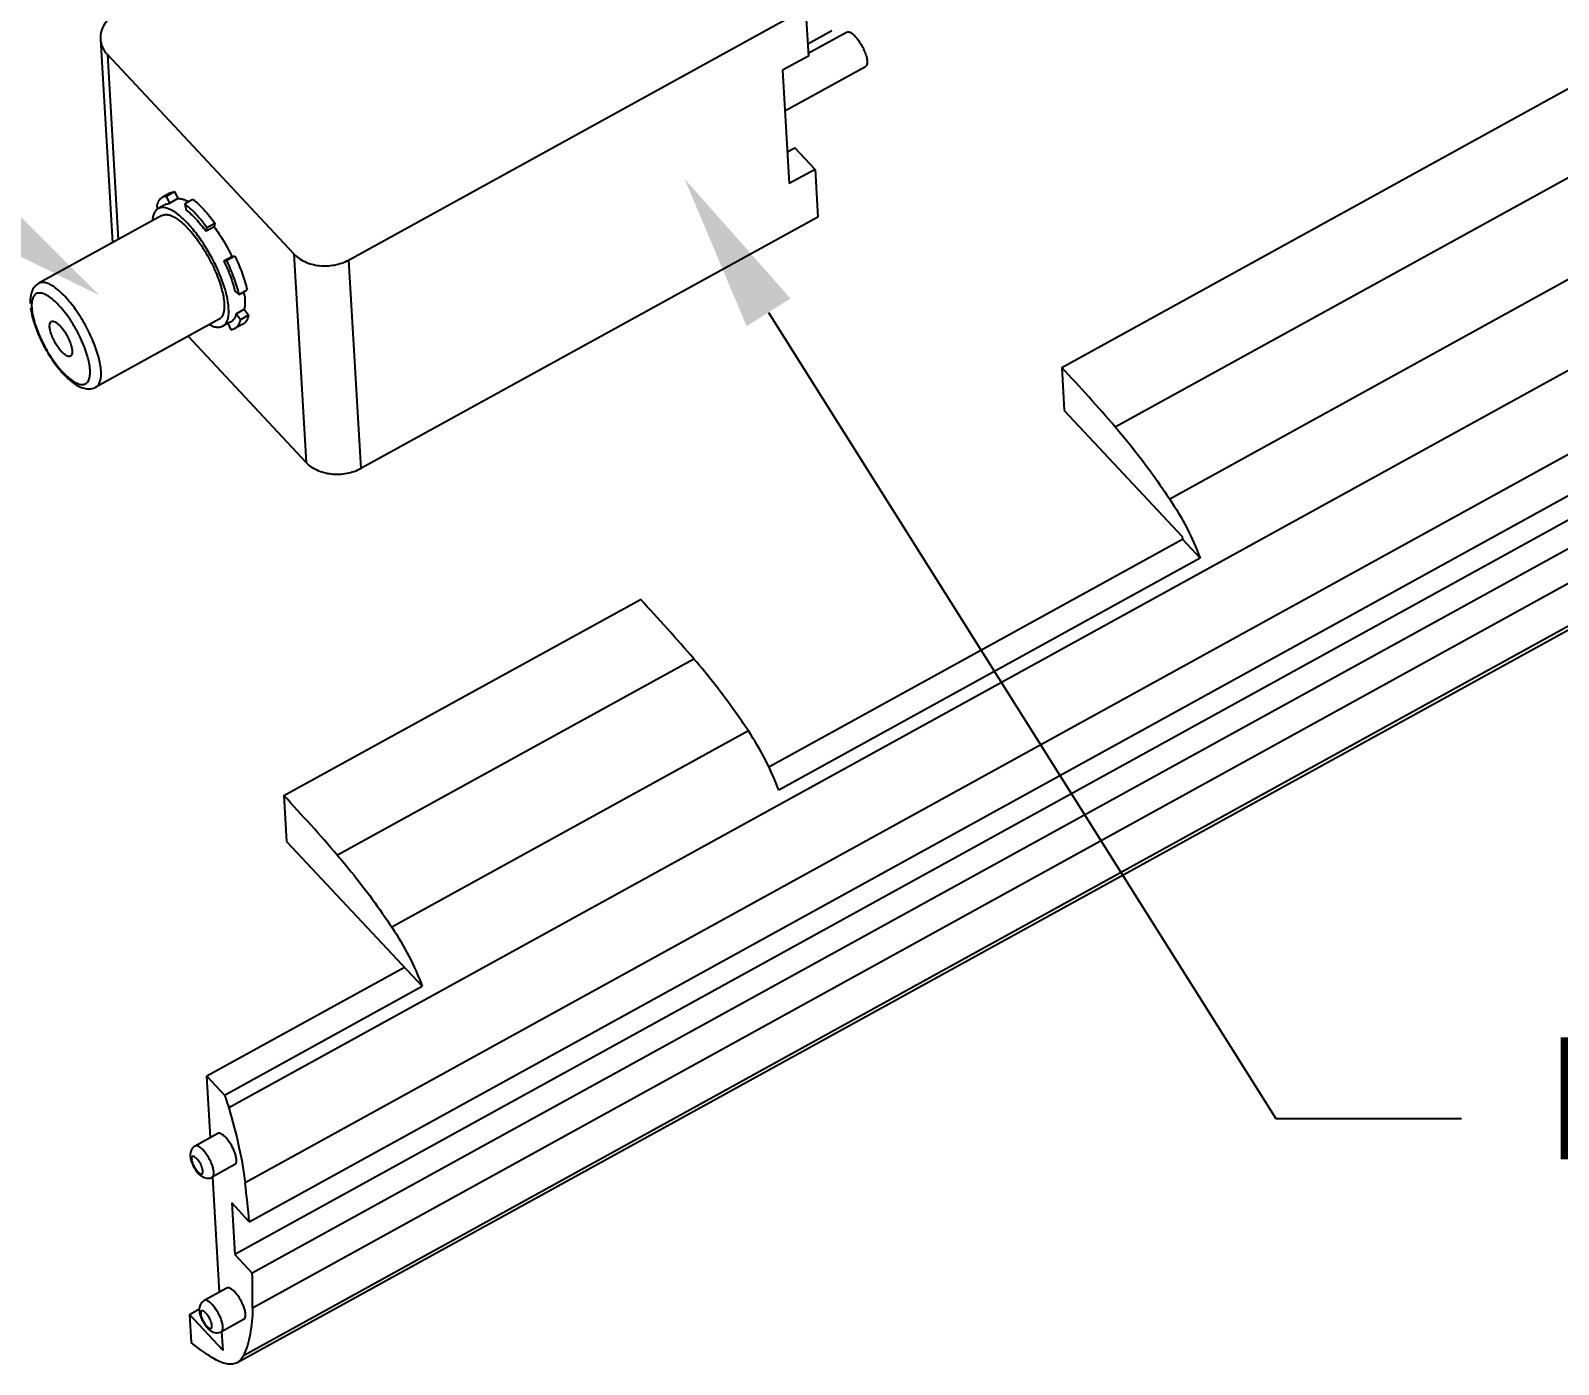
# Model space of a CAD drawing. Header units: millimetres. Extents: x 1514 to 2054, y 119 to 530.
# Drawn here: x 1752.68 to 1791.4, y 275.57 to 309.35 of the extents above; entities that cross this region are included whole.
import ezdxf
from ezdxf import colors
from ezdxf.entities.mleader import LeaderData, LeaderLine
from ezdxf.math import Vec2, Vec3

# ---------------------------------------------------------------- set-up
doc = ezdxf.new("R2010")
doc.units = ezdxf.units.MM
doc.header["$LTSCALE"] = 30.734
doc.layers.get('0').update_dxf_attribs({"linetype": 'CONTINUOUS'})
doc.styles.get("Standard").update_dxf_attribs({"font": 'SIMPLEX.SHX', "width": 0.75})

msp = doc.modelspace()

# ---------------------------------------------------------------- linework, layer by layer
at = {"color": 7}
for p, q in [((1778.814, 300.822), (1805.099, 315.286)), ((1806.456, 313.774), (1780.171, 299.31)), ((1807.834, 311.952), (1781.549, 297.488)), ((1808.711, 310.133), (1757.702, 282.064)), ((1760.739, 303.542), (1772.321, 309.915)), ((1772.321, 309.915), (1772.392, 308.708)), ((1754.448, 309.14), (1754.753, 303.977)), ((1772.374, 309.017), (1772.985, 309.353)), ((1772.387, 308.784), (1773.356, 309.317)), ((1754.625, 308.747), (1754.902, 304.059)), ((1759.348, 303.698), (1754.625, 308.747)), ((1772.392, 308.708), (1771.735, 308.347)), ((1771.735, 308.347), (1771.904, 305.476)), ((1771.795, 307.317), (1773.839, 308.441)), ((1809.127, 308.231), (1758.118, 280.162)), ((1758.221, 279.18), (1809.23, 307.249)), ((1808.861, 306.42), (1757.853, 278.351)), ((1771.857, 306.279), (1772.049, 306.385)), ((1772.561, 305.837), (1772.049, 306.385)), ((1809.307, 305.944), (1758.298, 277.875)), ((1772.561, 305.837), (1771.904, 305.476)), ((1772.561, 305.837), (1772.632, 304.63)), ((1756.227, 305.245), (1756.021, 305.132)), ((1756.121, 305.161), (1756.021, 305.132)), ((1756.121, 305.161), (1756.326, 305.274)), ((1756.207, 304.983), (1756.121, 305.161)), ((1756.227, 305.245), (1756.326, 305.274)), ((1756.326, 305.274), (1756.412, 305.096)), ((1755.874, 304.905), (1755.917, 304.847)), ((1756.118, 304.957), (1755.912, 304.844)), ((1756.002, 304.87), (1755.912, 304.844)), ((1756.118, 304.957), (1756.207, 304.983)), ((1756.412, 305.096), (1756.207, 304.983)), ((1756.792, 305.077), (1756.587, 304.964)), ((1756.587, 304.964), (1756.624, 304.806)), ((1809.314, 305.064), (1758.305, 276.995)), ((1756.009, 304.669), (1752.888, 302.951)), ((1757.33, 304.384), (1757.125, 304.271)), ((1757.147, 304.366), (1757.352, 304.479)), ((1757.352, 304.479), (1757.33, 304.384)), ((1772.632, 304.63), (1761.051, 298.257)), ((1757.125, 304.271), (1757.147, 304.366)), ((1757.575, 303.52), (1757.78, 303.633)), ((1757.856, 303.64), (1757.65, 303.527)), ((1757.78, 303.633), (1757.856, 303.64)), ((1757.916, 275.611), (1808.925, 303.68)), ((1809.081, 303.856), (1758.072, 275.787)), ((1759.348, 303.698), (1759.66, 298.414)), ((1757.65, 303.527), (1757.575, 303.52)), ((1760.739, 303.542), (1761.051, 298.257)), ((1757.855, 302.756), (1757.963, 302.672)), ((1757.963, 302.672), (1758.168, 302.785)), ((1757.889, 302.181), (1758.094, 302.294)), ((1758.001, 302.03), (1757.889, 302.181)), ((1758.206, 302.143), (1758.001, 302.03)), ((1758.094, 302.294), (1758.206, 302.143)), ((1757.455, 302.04), (1754.334, 300.323)), ((1757.462, 301.839), (1757.552, 301.865)), ((1757.757, 301.978), (1757.552, 301.865)), ((1757.674, 301.938), (1757.754, 301.774)), ((1757.754, 301.774), (1757.853, 301.803)), ((1758.059, 301.916), (1757.853, 301.803)), ((1759.66, 298.414), (1756.671, 301.609)), ((1754.187, 300.732), (1754.186, 300.756)), ((1778.814, 300.822), (1778.879, 299.729)), ((1778.879, 299.729), (1781.867, 296.536)), ((1771.387, 290.702), (1781.87, 296.471)), ((1781.867, 296.536), (1781.87, 296.471)), ((1781.87, 296.471), (1782.318, 295.992)), ((1782.318, 295.992), (1771.64, 290.116)), ((1759.101, 289.974), (1768.136, 294.946)), ((1769.493, 293.434), (1760.458, 288.462)), ((1770.871, 291.612), (1761.836, 286.64)), ((1759.101, 289.974), (1759.169, 288.816)), ((1759.169, 288.816), (1762.604, 285.144)), ((1762.157, 285.623), (1757.146, 282.865)), ((1757.594, 282.387), (1762.604, 285.144)), ((1757.146, 282.865), (1757.594, 282.387)), ((1757.238, 281.313), (1757.146, 282.865)), ((1757.425, 281.416), (1756.85, 281.099)), ((1757.859, 280.627), (1757.284, 280.311)), ((1757.469, 277.398), (1757.297, 280.312)), ((1758.221, 279.18), (1757.776, 279.656)), ((1757.776, 279.656), (1757.853, 278.351)), ((1757.853, 278.351), (1758.298, 277.875)), ((1757.656, 277.501), (1757.081, 277.185)), ((1756.703, 276.829), (1756.96, 276.971)), ((1757.556, 275.917), (1756.703, 276.829)), ((1756.703, 276.829), (1756.745, 276.119)), ((1758.09, 276.713), (1757.515, 276.396)), ((1757.556, 275.917), (1757.528, 276.397))]:
    msp.add_line(p, q, dxfattribs=at)
for centre, radius, start, end in [((1756.461, 304.768), 0.602, 165.4127, 166.8981), ((1756.012, 304.663), 0.206, 118.8069, 122.167), ((1756.23, 304.216), 0.921, 60.5207, 61.1071), ((1753.425, 302.395), 0.72, 175.8956, 178.2098), ((1756.181, 302.404), 1.935, 7.1971, 9.8481), ((1753.566, 302.392), 0.861, 178.2562, 182.0875), ((1753.573, 302.392), 0.868, 182.0722, 183.0644), ((1753.959, 302.411), 1.254, 183.0126, 183.3799), ((1753.312, 300.656), 1.154, 2.0267, 3.3861), ((1741.173, 265.685), 51.492, 40.7685, 43.029), ((1729.613, 259.018), 52.678, 40.7939, 43.0036), ((1721.46, 254.837), 51.492, 40.7685, 43.029), ((1757.601, 280.999), 0.897, 202.4757, 211.9413), ((1730.416, 276.766), 27.909, 4.9614, 6.989), ((1738.531, 277.276), 19.776, 359.1848, 1.7344), ((1757.832, 277.085), 0.897, 202.4757, 211.9413)]:
    msp.add_arc(centre, radius, start, end, dxfattribs=at)
for points, knots in [([(1754.878, 309.807), (1754.811, 309.771), (1754.688, 309.686), (1754.546, 309.522), (1754.459, 309.337), (1754.445, 309.204), (1754.448, 309.14)], [0, 0, 0, 0, 0.274494, 0.530695, 0.77035, 1, 1, 1, 1]), ([(1754.448, 309.14), (1754.453, 309.069), (1754.489, 308.924), (1754.574, 308.802), (1754.625, 308.747)], [0, 0, 0, 0, 0.487107, 1, 1, 1, 1]), ([(1773.356, 309.317), (1773.397, 309.34), (1773.495, 309.289), (1773.585, 309.202), (1773.673, 309.092), (1773.752, 308.965), (1773.818, 308.83), (1773.863, 308.699), (1773.88, 308.614), (1773.882, 308.575)], [0, 0, 0, 0, 0.144613, 0.265646, 0.41196, 0.571955, 0.732043, 0.878597, 1, 1, 1, 1]), ([(1773.882, 308.575), (1773.883, 308.559), (1773.884, 308.513), (1773.867, 308.457), (1773.839, 308.441)], [0, 0, 0, 0, 0.329477, 1, 1, 1, 1]), ([(1755.828, 304.76), (1755.822, 304.752), (1755.802, 304.714), (1755.788, 304.673), (1755.781, 304.64)], [0, 0, 0, 0, 0.230913, 1, 1, 1, 1]), ([(1755.902, 304.838), (1755.895, 304.833), (1755.865, 304.812), (1755.842, 304.784), (1755.828, 304.76)], [0, 0, 0, 0, 0.240742, 1, 1, 1, 1]), ([(1756.021, 305.132), (1755.986, 305.113), (1755.921, 305.049), (1755.89, 304.966), (1755.878, 304.92)], [0, 0, 0, 0, 0.456602, 1, 1, 1, 1]), ([(1756.418, 304.693), (1756.348, 304.748), (1756.221, 304.833), (1756.066, 304.875), (1756.002, 304.87)], [0, 0, 0, 0, 0.578438, 1, 1, 1, 1]), ([(1756.412, 305.096), (1756.422, 305.097), (1756.463, 305.098), (1756.504, 305.091), (1756.534, 305.082)], [0, 0, 0, 0, 0.231763, 1, 1, 1, 1]), ([(1756.534, 305.082), (1756.545, 305.079), (1756.594, 305.063), (1756.64, 305.042), (1756.675, 305.023)], [0, 0, 0, 0, 0.230369, 1, 1, 1, 1]), ([(1757.147, 304.366), (1757.059, 304.484), (1756.885, 304.697), (1756.686, 304.887), (1756.587, 304.964)], [0, 0, 0, 0, 0.539558, 1, 1, 1, 1]), ([(1756.624, 304.806), (1756.713, 304.737), (1756.891, 304.567), (1757.046, 304.377), (1757.125, 304.271)], [0, 0, 0, 0, 0.460441, 1, 1, 1, 1]), ([(1756.792, 305.077), (1756.892, 305), (1757.091, 304.81), (1757.264, 304.597), (1757.352, 304.479)], [0, 0, 0, 0, 0.460442, 1, 1, 1, 1]), ([(1755.781, 304.64), (1755.779, 304.633), (1755.772, 304.6), (1755.768, 304.566), (1755.766, 304.541)], [0, 0, 0, 0, 0.236968, 1, 1, 1, 1]), ([(1756.009, 304.669), (1756.033, 304.682), (1756.093, 304.698), (1756.193, 304.685), (1756.304, 304.639), (1756.423, 304.564), (1756.55, 304.459), (1756.734, 304.277), (1756.957, 303.995), (1757.195, 303.612), (1757.392, 303.206), (1757.529, 302.815), (1757.579, 302.559), (1757.586, 302.442)], [0, 0, 0, 0, 0.02865, 0.061757, 0.102003, 0.150384, 0.206852, 0.27073, 0.416034, 0.574929, 0.733904, 0.879441, 1, 1, 1, 1]), ([(1756.919, 304.158), (1756.841, 304.264), (1756.685, 304.454), (1756.507, 304.624), (1756.418, 304.693)], [0, 0, 0, 0, 0.539558, 1, 1, 1, 1]), ([(1757.33, 304.384), (1757.372, 304.327), (1757.54, 304.088), (1757.685, 303.832), (1757.78, 303.633)], [0, 0, 0, 0, 0.243554, 1, 1, 1, 1]), ([(1757.37, 303.407), (1757.338, 303.474), (1757.205, 303.734), (1757.049, 303.983), (1756.919, 304.158)], [0, 0, 0, 0, 0.252881, 1, 1, 1, 1]), ([(1757.856, 303.64), (1757.925, 303.496), (1758.045, 303.216), (1758.135, 302.925), (1758.168, 302.785)], [0, 0, 0, 0, 0.524897, 1, 1, 1, 1]), ([(1759.348, 303.698), (1759.427, 303.615), (1759.631, 303.476), (1759.931, 303.398), (1760.187, 303.389), (1760.443, 303.417), (1760.628, 303.481), (1760.739, 303.542)], [0, 0, 0, 0, 0.230464, 0.482823, 0.613943, 0.745357, 1, 1, 1, 1]), ([(1757.537, 303.013), (1757.525, 303.046), (1757.474, 303.179), (1757.417, 303.31), (1757.37, 303.407)], [0, 0, 0, 0, 0.243317, 1, 1, 1, 1]), ([(1757.575, 303.52), (1757.591, 303.488), (1757.651, 303.358), (1757.706, 303.226), (1757.742, 303.126)], [0, 0, 0, 0, 0.255826, 1, 1, 1, 1]), ([(1757.963, 302.672), (1757.93, 302.812), (1757.839, 303.103), (1757.719, 303.383), (1757.65, 303.527)], [0, 0, 0, 0, 0.475103, 1, 1, 1, 1]), ([(1752.888, 302.951), (1752.845, 302.928), (1752.771, 302.864), (1752.703, 302.736), (1752.671, 302.594), (1752.668, 302.495), (1752.67, 302.444)], [0, 0, 0, 0, 0.248738, 0.490393, 0.737917, 1, 1, 1, 1]), ([(1754.464, 300.724), (1754.457, 300.841), (1754.407, 301.097), (1754.271, 301.488), (1754.074, 301.895), (1753.835, 302.278), (1753.612, 302.559), (1753.429, 302.742), (1753.302, 302.846), (1753.182, 302.922), (1753.072, 302.967), (1752.972, 302.98), (1752.912, 302.964), (1752.888, 302.951)], [0, 0, 0, 0, 0.120556, 0.26609, 0.425067, 0.583962, 0.729269, 0.793147, 0.849615, 0.897996, 0.938242, 0.971349, 1, 1, 1, 1]), ([(1757.649, 302.643), (1757.643, 302.672), (1757.611, 302.798), (1757.571, 302.921), (1757.537, 303.013)], [0, 0, 0, 0, 0.237068, 1, 1, 1, 1]), ([(1757.742, 303.126), (1757.754, 303.095), (1757.797, 302.973), (1757.833, 302.848), (1757.855, 302.756)], [0, 0, 0, 0, 0.262178, 1, 1, 1, 1]), ([(1752.717, 302.523), (1752.716, 302.517), (1752.711, 302.492), (1752.708, 302.466), (1752.707, 302.447)], [0, 0, 0, 0, 0.237386, 1, 1, 1, 1]), ([(1754.186, 300.756), (1754.179, 300.874), (1754.123, 301.135), (1753.972, 301.528), (1753.794, 301.861), (1753.626, 302.115), (1753.495, 302.286), (1753.363, 302.433), (1753.234, 302.553), (1753.112, 302.641), (1752.999, 302.695), (1752.897, 302.713), (1752.807, 302.688), (1752.745, 302.617), (1752.725, 302.557), (1752.717, 302.523)], [0, 0, 0, 0, 0.131018, 0.29078, 0.462143, 0.546157, 0.625843, 0.699042, 0.763934, 0.819216, 0.864415, 0.900504, 0.931001, 0.962206, 1, 1, 1, 1]), ([(1757.586, 302.442), (1757.588, 302.395), (1757.589, 302.316), (1757.572, 302.213), (1757.546, 302.138), (1757.508, 302.078), (1757.473, 302.05), (1757.455, 302.04)], [0, 0, 0, 0, 0.321606, 0.527324, 0.704552, 0.858874, 1, 1, 1, 1]), ([(1757.683, 302.068), (1757.702, 302.15), (1757.707, 302.346), (1757.674, 302.537), (1757.649, 302.643)], [0, 0, 0, 0, 0.43621, 1, 1, 1, 1]), ([(1758.101, 302.647), (1758.109, 302.583), (1758.117, 302.465), (1758.106, 302.346), (1758.094, 302.294)], [0, 0, 0, 0, 0.54742, 1, 1, 1, 1]), ([(1752.678, 302.338), (1752.692, 302.222), (1752.749, 301.976), (1752.889, 301.608), (1753.079, 301.237), (1753.304, 300.894), (1753.545, 300.607), (1753.761, 300.42), (1753.937, 300.321), (1754.068, 300.279), (1754.205, 300.272), (1754.294, 300.301), (1754.334, 300.323)], [0, 0, 0, 0, 0.123387, 0.264065, 0.413522, 0.560393, 0.694083, 0.807927, 0.857813, 0.905279, 0.951938, 1, 1, 1, 1]), ([(1752.707, 302.337), (1752.71, 302.277), (1752.729, 302.148), (1752.8, 301.869), (1752.949, 301.501), (1753.186, 301.081), (1753.421, 300.77), (1753.619, 300.574), (1753.753, 300.469), (1753.876, 300.404), (1753.988, 300.379), (1754.087, 300.404), (1754.154, 300.483), (1754.186, 300.597), (1754.189, 300.684), (1754.187, 300.732)], [0, 0, 0, 0, 0.062519, 0.134681, 0.29929, 0.473359, 0.634118, 0.703147, 0.762015, 0.809864, 0.847454, 0.878548, 0.91045, 0.949937, 1, 1, 1, 1]), ([(1757.552, 301.865), (1757.584, 301.883), (1757.645, 301.945), (1757.673, 302.024), (1757.683, 302.068)], [0, 0, 0, 0, 0.453366, 1, 1, 1, 1]), ([(1757.889, 302.181), (1757.878, 302.137), (1757.851, 302.058), (1757.79, 301.996), (1757.757, 301.978)], [0, 0, 0, 0, 0.546636, 1, 1, 1, 1]), ([(1758.206, 302.143), (1758.195, 302.094), (1758.163, 302.005), (1758.095, 301.936), (1758.059, 301.916)], [0, 0, 0, 0, 0.546634, 1, 1, 1, 1]), ([(1753.466, 301.22), (1753.407, 301.283), (1753.331, 301.391), (1753.249, 301.546), (1753.201, 301.664), (1753.17, 301.775), (1753.155, 301.879), (1753.171, 301.966), (1753.205, 301.984)], [0, 0, 0, 0, 0.301433, 0.462182, 0.615458, 0.751459, 0.862475, 1, 1, 1, 1]), ([(1753.205, 301.984), (1753.233, 302), (1753.299, 301.982), (1753.366, 301.933), (1753.407, 301.895), (1753.427, 301.873)], [0, 0, 0, 0, 0.3689, 0.651829, 1, 1, 1, 1]), ([(1753.427, 301.873), (1753.486, 301.81), (1753.562, 301.702), (1753.644, 301.547), (1753.692, 301.429), (1753.723, 301.317), (1753.738, 301.214), (1753.722, 301.127), (1753.687, 301.108)], [0, 0, 0, 0, 0.301433, 0.462182, 0.615458, 0.751459, 0.862475, 1, 1, 1, 1]), ([(1757.213, 301.905), (1757.224, 301.899), (1757.265, 301.879), (1757.308, 301.862), (1757.34, 301.853)], [0, 0, 0, 0, 0.26869, 1, 1, 1, 1]), ([(1757.34, 301.853), (1757.351, 301.85), (1757.391, 301.84), (1757.433, 301.836), (1757.462, 301.839)], [0, 0, 0, 0, 0.270619, 1, 1, 1, 1]), ([(1757.853, 301.803), (1757.89, 301.823), (1757.958, 301.892), (1757.989, 301.981), (1758.001, 302.03)], [0, 0, 0, 0, 0.453366, 1, 1, 1, 1]), ([(1753.687, 301.108), (1753.66, 301.093), (1753.594, 301.111), (1753.526, 301.16), (1753.486, 301.198), (1753.466, 301.22)], [0, 0, 0, 0, 0.3689, 0.651829, 1, 1, 1, 1]), ([(1754.334, 300.323), (1754.357, 300.335), (1754.401, 300.375), (1754.443, 300.461), (1754.465, 300.572), (1754.467, 300.653), (1754.466, 300.697)], [0, 0, 0, 0, 0.193163, 0.414297, 0.681015, 1, 1, 1, 1]), ([(1780.171, 299.31), (1780.29, 299.172), (1780.778, 298.587), (1781.227, 297.97), (1781.549, 297.488)], [0, 0, 0, 0, 0.239215, 1, 1, 1, 1]), ([(1761.051, 298.257), (1760.94, 298.196), (1760.755, 298.132), (1760.499, 298.104), (1760.242, 298.113), (1759.943, 298.191), (1759.738, 298.33), (1759.66, 298.414)], [0, 0, 0, 0, 0.254643, 0.386057, 0.517177, 0.769536, 1, 1, 1, 1]), ([(1781.549, 297.488), (1781.707, 297.252), (1781.992, 296.767), (1782.222, 296.253), (1782.318, 295.992)], [0, 0, 0, 0, 0.505934, 1, 1, 1, 1]), ([(1770.871, 291.612), (1770.761, 291.777), (1770.329, 292.404), (1769.861, 293.007), (1769.493, 293.434)], [0, 0, 0, 0, 0.259675, 1, 1, 1, 1]), ([(1771.64, 290.116), (1771.544, 290.377), (1771.314, 290.891), (1771.029, 291.376), (1770.871, 291.612)], [0, 0, 0, 0, 0.494066, 1, 1, 1, 1]), ([(1760.458, 288.462), (1760.577, 288.324), (1761.064, 287.739), (1761.514, 287.122), (1761.836, 286.64)], [0, 0, 0, 0, 0.239215, 1, 1, 1, 1]), ([(1761.836, 286.64), (1761.994, 286.404), (1762.278, 285.919), (1762.508, 285.405), (1762.604, 285.144)], [0, 0, 0, 0, 0.505934, 1, 1, 1, 1]), ([(1757.594, 282.387), (1757.604, 282.36), (1757.642, 282.253), (1757.678, 282.145), (1757.702, 282.064)], [0, 0, 0, 0, 0.255889, 1, 1, 1, 1]), ([(1757.702, 282.064), (1757.8, 281.737), (1757.966, 281.108), (1758.081, 280.468), (1758.118, 280.162)], [0, 0, 0, 0, 0.526019, 1, 1, 1, 1]), ([(1757.624, 281.315), (1757.606, 281.335), (1757.57, 281.369), (1757.516, 281.407), (1757.467, 281.426), (1757.436, 281.422), (1757.425, 281.416)], [0, 0, 0, 0, 0.344156, 0.624295, 0.83679, 1, 1, 1, 1]), ([(1757.859, 280.627), (1757.889, 280.644), (1757.904, 280.722), (1757.89, 280.815), (1757.863, 280.916), (1757.819, 281.022), (1757.746, 281.161), (1757.677, 281.259), (1757.624, 281.315)], [0, 0, 0, 0, 0.137519, 0.248529, 0.384535, 0.53783, 0.698541, 1, 1, 1, 1]), ([(1756.85, 281.099), (1756.819, 281.082), (1756.765, 281.034), (1756.712, 280.905), (1756.726, 280.8), (1756.744, 280.736)], [0, 0, 0, 0, 0.260488, 0.512739, 1, 1, 1, 1]), ([(1756.893, 280.778), (1756.878, 280.793), (1756.857, 280.814), (1756.826, 280.832), (1756.806, 280.838), (1756.788, 280.838), (1756.768, 280.826), (1756.757, 280.789), (1756.762, 280.735), (1756.781, 280.667), (1756.814, 280.593), (1756.842, 280.545), (1756.858, 280.521)], [0, 0, 0, 0, 0.134186, 0.186675, 0.229201, 0.263904, 0.29567, 0.373186, 0.489589, 0.642459, 0.818484, 1, 1, 1, 1]), ([(1757.049, 280.999), (1757.031, 281.019), (1756.995, 281.053), (1756.941, 281.09), (1756.892, 281.11), (1756.861, 281.106), (1756.85, 281.099)], [0, 0, 0, 0, 0.344156, 0.624295, 0.83679, 1, 1, 1, 1]), ([(1757.03, 280.537), (1757.016, 280.582), (1756.977, 280.667), (1756.924, 280.744), (1756.893, 280.778)], [0, 0, 0, 0, 0.505664, 1, 1, 1, 1]), ([(1757.284, 280.311), (1757.314, 280.328), (1757.329, 280.406), (1757.315, 280.499), (1757.288, 280.599), (1757.244, 280.706), (1757.171, 280.845), (1757.102, 280.943), (1757.049, 280.999)], [0, 0, 0, 0, 0.137519, 0.248529, 0.384535, 0.53783, 0.698541, 1, 1, 1, 1]), ([(1756.744, 280.736), (1756.746, 280.729), (1756.754, 280.703), (1756.764, 280.676), (1756.772, 280.656)], [0, 0, 0, 0, 0.245144, 1, 1, 1, 1]), ([(1756.84, 280.525), (1756.847, 280.514), (1756.874, 280.472), (1756.905, 280.433), (1756.93, 280.405)], [0, 0, 0, 0, 0.258915, 1, 1, 1, 1]), ([(1756.858, 280.521), (1756.862, 280.515), (1756.879, 280.491), (1756.897, 280.468), (1756.912, 280.452)], [0, 0, 0, 0, 0.264114, 1, 1, 1, 1]), ([(1756.912, 280.452), (1756.928, 280.435), (1756.952, 280.412), (1756.987, 280.394), (1757.009, 280.39), (1757.027, 280.396), (1757.04, 280.413), (1757.045, 280.436), (1757.045, 280.453), (1757.045, 280.463)], [0, 0, 0, 0, 0.344989, 0.473257, 0.573692, 0.657965, 0.74702, 0.858682, 1, 1, 1, 1]), ([(1756.93, 280.405), (1756.937, 280.398), (1756.963, 280.371), (1756.993, 280.347), (1757.016, 280.332)], [0, 0, 0, 0, 0.255346, 1, 1, 1, 1]), ([(1757.045, 280.463), (1757.044, 280.468), (1757.042, 280.494), (1757.036, 280.518), (1757.03, 280.537)], [0, 0, 0, 0, 0.222441, 1, 1, 1, 1]), ([(1757.016, 280.332), (1757.054, 280.307), (1757.144, 280.27), (1757.242, 280.288), (1757.284, 280.311)], [0, 0, 0, 0, 0.487756, 1, 1, 1, 1]), ([(1757.855, 277.401), (1757.837, 277.42), (1757.801, 277.454), (1757.747, 277.492), (1757.698, 277.511), (1757.667, 277.507), (1757.656, 277.501)], [0, 0, 0, 0, 0.344156, 0.624295, 0.83679, 1, 1, 1, 1]), ([(1758.09, 276.713), (1758.12, 276.73), (1758.135, 276.808), (1758.121, 276.901), (1758.094, 277.001), (1758.05, 277.107), (1757.977, 277.247), (1757.908, 277.344), (1757.855, 277.401)], [0, 0, 0, 0, 0.137519, 0.248529, 0.384535, 0.53783, 0.698541, 1, 1, 1, 1]), ([(1757.081, 277.185), (1757.05, 277.168), (1756.996, 277.119), (1756.943, 276.99), (1756.957, 276.885), (1756.975, 276.821)], [0, 0, 0, 0, 0.260488, 0.512739, 1, 1, 1, 1]), ([(1757.124, 276.863), (1757.109, 276.879), (1757.088, 276.899), (1757.057, 276.917), (1757.037, 276.924), (1757.019, 276.923), (1756.999, 276.911), (1756.988, 276.874), (1756.993, 276.82), (1757.012, 276.752), (1757.045, 276.679), (1757.073, 276.63), (1757.089, 276.606)], [0, 0, 0, 0, 0.134186, 0.186675, 0.229201, 0.263904, 0.29567, 0.373186, 0.489589, 0.642459, 0.818484, 1, 1, 1, 1]), ([(1757.28, 277.084), (1757.262, 277.104), (1757.226, 277.138), (1757.172, 277.176), (1757.123, 277.195), (1757.092, 277.191), (1757.081, 277.185)], [0, 0, 0, 0, 0.344156, 0.624295, 0.83679, 1, 1, 1, 1]), ([(1757.515, 276.396), (1757.545, 276.413), (1757.56, 276.491), (1757.546, 276.584), (1757.519, 276.685), (1757.475, 276.791), (1757.402, 276.93), (1757.333, 277.028), (1757.28, 277.084)], [0, 0, 0, 0, 0.137519, 0.248529, 0.384535, 0.53783, 0.698541, 1, 1, 1, 1]), ([(1758.305, 276.995), (1758.302, 276.77), (1758.269, 276.357), (1758.153, 275.955), (1758.072, 275.787)], [0, 0, 0, 0, 0.546587, 1, 1, 1, 1]), ([(1756.975, 276.821), (1756.977, 276.815), (1756.985, 276.788), (1756.995, 276.761), (1757.003, 276.742)], [0, 0, 0, 0, 0.245144, 1, 1, 1, 1]), ([(1757.071, 276.61), (1757.078, 276.599), (1757.105, 276.557), (1757.136, 276.518), (1757.161, 276.491)], [0, 0, 0, 0, 0.258915, 1, 1, 1, 1]), ([(1757.089, 276.606), (1757.093, 276.6), (1757.11, 276.576), (1757.128, 276.553), (1757.143, 276.537)], [0, 0, 0, 0, 0.264114, 1, 1, 1, 1]), ([(1757.261, 276.623), (1757.247, 276.667), (1757.208, 276.753), (1757.155, 276.83), (1757.124, 276.863)], [0, 0, 0, 0, 0.505664, 1, 1, 1, 1]), ([(1757.143, 276.537), (1757.159, 276.52), (1757.183, 276.497), (1757.218, 276.48), (1757.24, 276.476), (1757.258, 276.482), (1757.271, 276.498), (1757.276, 276.521), (1757.276, 276.538), (1757.276, 276.548)], [0, 0, 0, 0, 0.344989, 0.473257, 0.573692, 0.657965, 0.74702, 0.858682, 1, 1, 1, 1]), ([(1757.276, 276.548), (1757.275, 276.554), (1757.273, 276.579), (1757.267, 276.604), (1757.261, 276.623)], [0, 0, 0, 0, 0.222441, 1, 1, 1, 1]), ([(1757.307, 275.723), (1757.261, 275.752), (1757.068, 275.876), (1756.882, 276.011), (1756.745, 276.119)], [0, 0, 0, 0, 0.23776, 1, 1, 1, 1]), ([(1757.161, 276.491), (1757.168, 276.484), (1757.194, 276.457), (1757.224, 276.432), (1757.247, 276.417)], [0, 0, 0, 0, 0.255346, 1, 1, 1, 1]), ([(1757.247, 276.417), (1757.285, 276.392), (1757.375, 276.355), (1757.473, 276.373), (1757.515, 276.396)], [0, 0, 0, 0, 0.487756, 1, 1, 1, 1]), ([(1757.916, 275.611), (1757.879, 275.591), (1757.789, 275.563), (1757.639, 275.574), (1757.474, 275.628), (1757.364, 275.687), (1757.307, 275.723)], [0, 0, 0, 0, 0.198675, 0.422055, 0.686735, 1, 1, 1, 1]), ([(1758.072, 275.787), (1758.055, 275.749), (1758.012, 275.681), (1757.949, 275.629), (1757.916, 275.611)], [0, 0, 0, 0, 0.523549, 1, 1, 1, 1])]:
    msp.add_open_spline(points, degree=3, knots=knots, dxfattribs=at)

# ---------------------------------------------------------------- leaders
at = {"color": 3}
ml = msp.add_multileader_mtext('Standard', dxfattribs=at)
ml.set_content('{\\fSimSun|b0|i0|c134|p2;进气口}', color=3)
ml.set_leader_properties()
ml.build(insert=Vec2(0, 0))
ml.multileader.update_dxf_attribs({"text_right_attachment_type": 6, "dogleg_length": 0.36})
ctx = ml.context
ctx.base_point, ctx.plane_origin = Vec3(1711.757, 320.782), Vec3(1742.675, 309.562)
ctx.right_attachment, ctx.text_align_type = 6, 2
notes = []
notes.append((ctx, [(0, (1, 1, 0), (1732.495, 318.282), (-1, 0), 4.705, [(0, [(1754.425, 302.646)], 0, [])])]))
ctx.mtext.insert, ctx.mtext.alignment, ctx.mtext.flow_direction = Vec3(1725.791, 323.082), 3, 5
ml = msp.add_multileader_mtext('Standard', dxfattribs=at)
ml.set_content('{\\fSimSun|b0|i0|c134|p2;电磁阀}', color=3)
ml.set_leader_properties()
ml.build(insert=Vec2(0, 0))
ml.multileader.update_dxf_attribs({"text_right_attachment_type": 6, "dogleg_length": 0.36})
ctx = ml.context
ctx.base_point, ctx.plane_origin = Vec3(1788.946, 281.792), Vec3(1852.838, 323.126)
ctx.right_attachment = 6
notes.append((ctx, [(0, (1, 1, 0), (1784.242, 281.792), (1, 0), 4.705, [(0, [(1769.252, 305.601)], 0, [])])]))
ctx.mtext.insert, ctx.mtext.flow_direction = Vec3(1790.946, 284.058), 5
for ctx, leaders in notes:
    for number, flags, end, landing, length, lines in leaders:
        leader = LeaderData()
        leader.index, (leader.has_last_leader_line, leader.has_dogleg_vector, leader.attachment_direction) = number, flags
        leader.last_leader_point, leader.dogleg_vector, leader.dogleg_length = Vec3(end), Vec3(landing), length
        for number, points, colour, breaks in lines:
            line = LeaderLine()
            line.index, line.vertices, line.color, line.breaks = number, Vec3.list(points), colors.encode_raw_color(colour), breaks
            leader.lines.append(line)
        ctx.leaders.append(leader)

doc.saveas('drawing.dxf')
